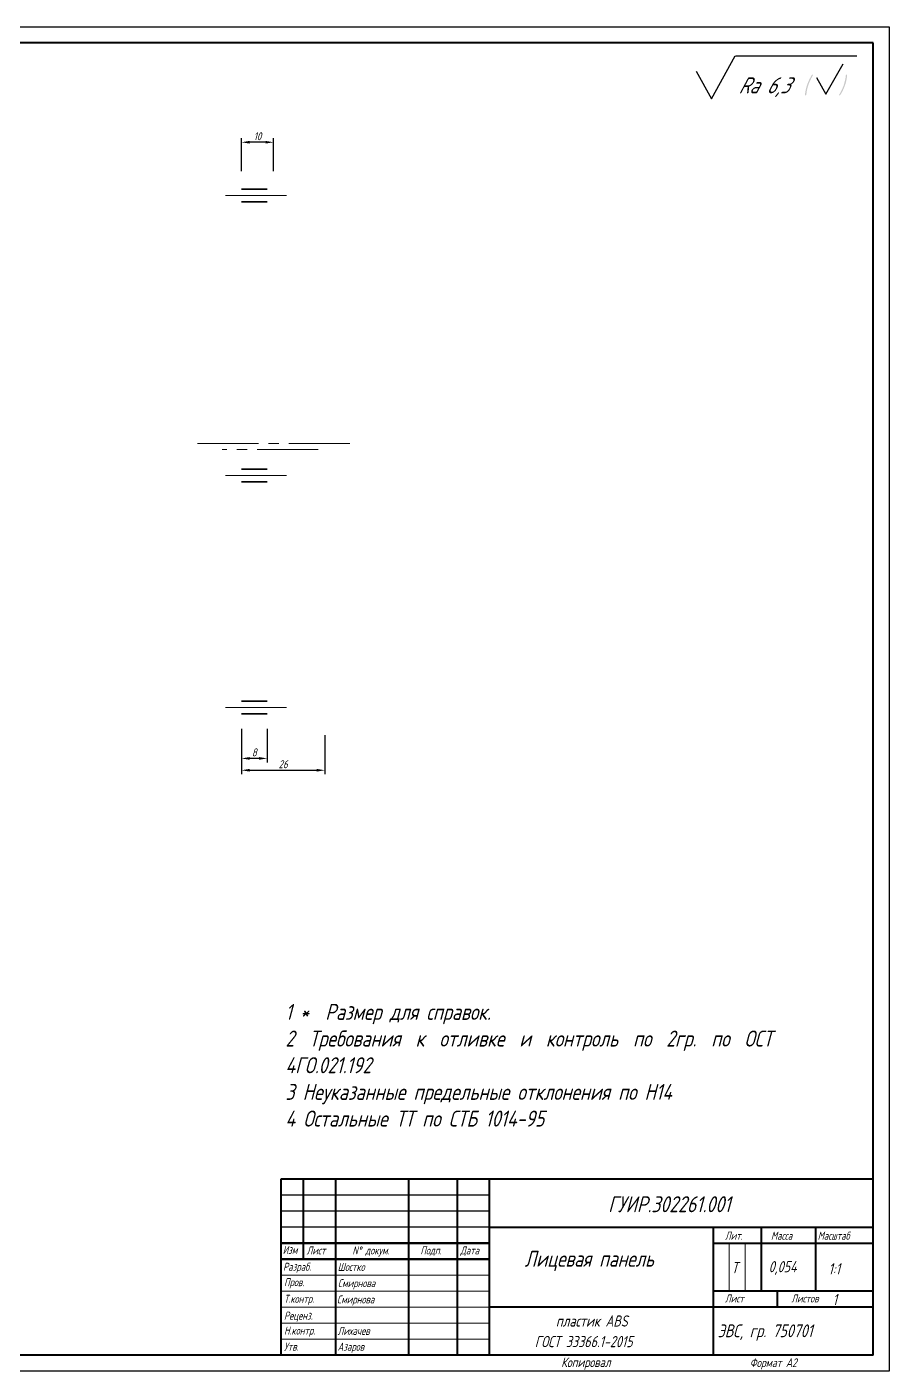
# Paper-space layout 'А2' of a CAD drawing. Header units: millimetres. Extents: x -3 to 920, y 0 to 420.
# Drawn here: x 324.6 to 594, y 0 to 420 of the extents above; entities that cross this region are included whole.
import ezdxf

# ---------------------------------------------------------------- set-up
doc = ezdxf.new("R2010")
doc.units = ezdxf.units.MM
doc.linetypes.add('CENTER2', pattern=[28.575, 19.05, -3.175, 3.175, -3.175])
for name, color, linetype in [('KONTUR', 7, 'Continuous'), ('PDF _Геометрия', 7, 'Continuous'), ('PDF _Сплошная заливка', 7, 'Continuous')]:
    doc.layers.add(name, color=color, linetype=linetype)
for name, color, linetype, lineweight in [('MD_Видимые тонкие', 7, 'Continuous', 35), ('ОСИ', 1, 'CENTER2', 20), ('Основная', 7, 'Continuous', 40), ('текст', 7, 'Continuous', 30), ('тонкая', 7, 'Continuous', 20)]:
    doc.layers.add(name, color=color, linetype=linetype, lineweight=lineweight)
doc.styles.add('GOST type A0', font='', dxfattribs={"oblique": 15, "height": 3.5})
doc.styles.get("Standard").update_dxf_attribs({"font": '', "oblique": 15})
doc.styles.add('стиль рамки', font='romans.shx', dxfattribs={"width": 0.75, "oblique": 15, "height": 3.5})
doc.styles.get('GOST type A0').set_extended_font_data('GOST type A')
doc.styles.get('Standard').set_extended_font_data('GOST type A')
doc.dimstyles.new('ISO-25', dxfattribs={"dimtxt": 2.5, "dimasz": 2.5, "dimexe": 1.25, "dimexo": 0.625, "dimtad": 1, "dimtxsty": 'Standard', "dimcen": 2.5, "dimadec": 0, "dimazin": 0, "dimtfac": 1, "dimtmove": 0, "dimatfit": 3, "dimfxl": 1, "dimarcsym": 0})

# ---------------------------------------------------------------- blocks, each defined once
blk = doc.blocks.new('*D57')
at = {"color": 0, "lineweight": -2, "transparency": 16777216}
for p, q in [((391.68, 374.96), (391.68, 385.21)), ((399.18, 383.96), (394.18, 383.96)), ((401.68, 374.96), (401.68, 385.21))]:
    blk.add_line(p, q, dxfattribs=at)
at = {"color": 0, "transparency": 16777216}
for points in [[(394.18, 384.37), (394.18, 383.54), (391.68, 383.96)], [(399.18, 384.37), (399.18, 383.54), (401.68, 383.96)]]:
    blk.add_solid(points, dxfattribs=at)
at = {"layer": 'Defpoints', "color": 0, "transparency": 16777216}
for p in [(391.68, 383.96), (391.68, 374.34), (401.68, 374.34)]:
    blk.add_point(p, dxfattribs=at)
at = {"color": 0, "transparency": 16777216, "insert": (396.68, 385.83), "char_height": 2.5, "attachment_point": 5}
blk.add_mtext('10', dxfattribs=at)
blk = doc.blocks.new('*D58')
at = {"color": 0, "lineweight": -2, "transparency": 16777216}
for p, q in [((391.68, 198.71), (391.68, 186.49)), ((417.68, 198.71), (417.68, 186.49)), ((394.18, 187.74), (415.18, 187.74))]:
    blk.add_line(p, q, dxfattribs=at)
at = {"color": 0, "transparency": 16777216}
for points in [[(394.18, 188.16), (394.18, 187.32), (391.68, 187.74)], [(415.18, 188.16), (415.18, 187.32), (417.68, 187.74)]]:
    blk.add_solid(points, dxfattribs=at)
at = {"layer": 'Defpoints', "color": 0, "transparency": 16777216}
for p in [(391.68, 199.34), (417.68, 199.34), (417.68, 187.74)]:
    blk.add_point(p, dxfattribs=at)
at = {"color": 0, "transparency": 16777216, "insert": (404.68, 189.62), "char_height": 2.5, "attachment_point": 5}
blk.add_mtext('26', dxfattribs=at)
blk = doc.blocks.new('*D59')
at = {"color": 0, "lineweight": -2, "transparency": 16777216}
for p, q in [((391.68, 200.71), (391.68, 190.19)), ((399.68, 200.71), (399.68, 190.19)), ((397.18, 191.44), (394.18, 191.44))]:
    blk.add_line(p, q, dxfattribs=at)
at = {"color": 0, "transparency": 16777216}
for points in [[(394.18, 191.86), (394.18, 191.02), (391.68, 191.44)], [(397.18, 191.86), (397.18, 191.02), (399.68, 191.44)]]:
    blk.add_solid(points, dxfattribs=at)
at = {"layer": 'Defpoints', "color": 0, "transparency": 16777216}
for p in [(391.68, 201.34), (399.68, 201.34), (391.68, 191.44)]:
    blk.add_point(p, dxfattribs=at)
at = {"color": 0, "transparency": 16777216, "insert": (395.68, 193.32), "char_height": 2.5, "attachment_point": 5}
blk.add_mtext('8', dxfattribs=at)

psp = doc.layouts.new('А2')

# ---------------------------------------------------------------- hatches: boundary and pattern name
at = {"layer": 'PDF _Сплошная заливка', "lineweight": -2, "transparency": 33554559}
for points in [[(570.159, 405.051), (570.183, 405.026), (570.208, 405.002), (570.208, 404.953), (570.208, 404.879), (570.183, 404.855), (570.183, 404.83), (570.159, 404.806), (570.134, 404.757), (570.085, 404.683), (570.012, 404.561), (569.938, 404.414), (569.865, 404.266), (569.767, 404.07), (569.644, 403.874), (569.546, 403.654), (569.424, 403.408), (569.301, 403.163), (569.203, 402.894), (568.958, 402.379), (568.86, 402.109), (568.762, 401.815), (568.762, 401.79), (568.737, 401.741), (568.713, 401.668), (568.688, 401.57), (568.639, 401.447), (568.59, 401.275), (568.541, 401.104), (568.492, 400.908), (568.443, 400.687), (568.394, 400.466), (568.345, 400.197), (568.296, 399.952), (568.247, 399.682), (568.198, 399.388), (568.149, 398.824), (568.149, 398.824), (568.125, 398.824), (568.125, 398.775), (568.125, 398.75), (568.1, 398.726), (568.051, 398.677), (568.027, 398.628), (567.978, 398.603), (567.929, 398.579), (567.855, 398.579), (567.83, 398.579), (567.781, 398.603), (567.757, 398.603), (567.732, 398.628), (567.708, 398.677), (567.708, 398.726), (567.708, 398.726), (567.708, 398.75), (567.708, 398.775), (567.708, 398.824), (567.708, 398.897), (567.732, 399.02), (567.732, 399.143), (567.757, 399.314), (567.757, 399.339), (567.781, 399.363), (567.781, 399.437), (567.781, 399.535), (567.806, 399.633), (567.83, 399.78), (567.855, 399.927), (567.904, 400.099), (567.929, 400.27), (567.978, 400.466), (568.027, 400.687), (568.076, 400.908), (568.198, 401.349), (568.345, 401.839), (568.37, 401.839), (568.37, 401.888), (568.394, 401.962), (568.419, 402.06), (568.468, 402.158), (568.517, 402.305), (568.59, 402.452), (568.664, 402.624), (568.737, 402.795), (568.811, 402.992), (568.909, 403.212), (569.007, 403.433), (569.228, 403.874), (569.473, 404.34), (569.473, 404.34), (569.497, 404.365), (569.522, 404.414), (569.571, 404.487), (569.595, 404.585), (569.669, 404.683), (569.742, 404.806), (569.816, 404.928), (569.84, 404.953), (569.84, 404.953), (569.889, 405.002), (569.963, 405.051), (570.012, 405.075), (570.061, 405.075), (570.085, 405.075)], [(580.795, 405.051), (580.844, 405.026), (580.844, 405.026), (580.869, 404.977), (580.869, 404.928), (580.869, 404.904), (580.869, 404.879), (580.869, 404.83), (580.869, 404.757), (580.844, 404.634), (580.844, 404.512), (580.82, 404.34), (580.82, 404.315), (580.82, 404.291), (580.795, 404.217), (580.795, 404.119), (580.771, 404.021), (580.771, 403.874), (580.722, 403.727), (580.697, 403.555), (580.673, 403.384), (580.624, 403.163), (580.575, 402.967), (580.526, 402.746), (580.403, 402.281), (580.232, 401.815), (580.232, 401.815), (580.232, 401.766), (580.183, 401.692), (580.158, 401.594), (580.109, 401.472), (580.06, 401.349), (580.011, 401.202), (579.938, 401.03), (579.864, 400.859), (579.791, 400.638), (579.693, 400.442), (579.594, 400.221), (579.374, 399.78), (579.104, 399.314), (579.104, 399.314), (579.104, 399.265), (579.08, 399.216), (579.031, 399.167), (578.982, 399.069), (578.908, 398.971), (578.859, 398.848), (578.761, 398.726), (578.761, 398.726), (578.737, 398.701), (578.688, 398.652), (578.614, 398.603), (578.565, 398.579), (578.516, 398.579), (578.492, 398.579), (578.418, 398.603), (578.394, 398.628), (578.369, 398.652), (578.369, 398.701), (578.369, 398.775), (578.369, 398.775), (578.394, 398.775), (578.418, 398.824), (578.418, 398.848), (578.443, 398.897), (578.492, 398.996), (578.565, 399.094), (578.639, 399.241), (578.737, 399.388), (578.835, 399.559), (578.933, 399.78), (579.055, 400.001), (579.153, 400.246), (579.276, 400.491), (579.398, 400.736), (579.619, 401.275), (579.742, 401.545), (579.815, 401.815), (579.84, 401.839), (579.84, 401.888), (579.864, 401.962), (579.913, 402.06), (579.938, 402.207), (579.987, 402.379), (580.036, 402.55), (580.085, 402.746), (580.134, 402.967), (580.207, 403.188), (580.256, 403.433), (580.305, 403.703), (580.354, 403.972), (580.403, 404.242), (580.452, 404.83), (580.452, 404.83), (580.452, 404.855), (580.452, 404.879), (580.452, 404.904), (580.477, 404.904), (580.501, 404.953), (580.526, 404.977), (580.55, 405.026), (580.599, 405.051), (580.673, 405.075), (580.746, 405.075), (580.771, 405.075)]]:
    psp.add_hatch(color=256, dxfattribs=at).paths.add_polyline_path(points)

# ---------------------------------------------------------------- linework, layer by layer
for p, q in [((468.999, 55), (403.999, 55)), ((468.999, 50), (403.999, 50)), ((468.999, 45), (403.999, 45)), ((538.999, 5), (538.999, 5))]:
    psp.add_line(p, q)
at = {"lineweight": 50}
for p, q in [((468.999, 40), (403.999, 40)), ((468.999, 35), (403.999, 35))]:
    psp.add_line(p, q, dxfattribs=at)
at = {"layer": 'KONTUR'}
for p, q in [((-3.001, 420), (593.999, 420)), ((593.999, 420), (593.999, 0)), ((593.999, 0), (-3.001, 0))]:
    psp.add_line(p, q, dxfattribs=at)
at = {"layer": 'MD_Видимые тонкие'}
for p, q in [((391.68, 369.336), (399.68, 369.336)), ((391.68, 365.336), (399.68, 365.336)), ((391.68, 281.836), (399.68, 281.836)), ((391.68, 277.836), (399.68, 277.836)), ((391.68, 209.336), (399.68, 209.336)), ((391.68, 205.336), (399.68, 205.336))]:
    psp.add_line(p, q, dxfattribs=at)
at = {"layer": 'PDF _Геометрия', "lineweight": -2}
for points in [[(533.713, 406.175), (538.537, 397.489), (545.87, 411.001)], [(545.967, 411.001), (583.908, 411.001)], [(571.288, 404.2), (574.279, 398.988), (579.682, 408.446)]]:
    psp.add_lwpolyline(points, dxfattribs=at)
at = {"layer": 'ОСИ'}
for p, q in [((405.68, 367.336), (385.68, 367.336)), ((425.557, 289.811), (375.557, 289.811)), ((415.652, 287.971), (385.652, 287.971)), ((405.68, 279.836), (385.68, 279.836)), ((405.68, 207.336), (385.68, 207.336))]:
    psp.add_line(p, q, dxfattribs=at)
at = {"layer": 'Основная'}
for p, q in [((588.999, 415), (16.999, 415)), ((588.999, 5), (588.999, 415)), ((403.999, 60), (403.999, 5)), ((588.999, 60), (403.999, 60)), ((410.999, 35), (410.999, 60)), ((420.999, 60), (420.999, 5)), ((443.999, 5), (443.999, 60)), ((458.999, 60), (458.999, 5)), ((468.999, 60), (468.999, 5)), ((468.999, 45), (588.999, 45)), ((538.999, 45), (538.999, 5)), ((553.999, 45), (553.999, 25)), ((570.999, 45), (570.999, 25)), ((538.999, 40), (588.999, 40)), ((588.999, 25), (538.999, 25)), ((558.999, 25), (558.999, 20)), ((588.999, 20), (468.999, 20)), ((588.999, 5), (4.999, 5))]:
    psp.add_line(p, q, dxfattribs=at)
at = {"layer": 'тонкая'}
for p, q in [((543.987, 39.791), (543.987, 25)), ((549.065, 39.791), (549.065, 25)), ((403.999, 30), (468.999, 30)), ((468.999, 25), (403.999, 25)), ((468.999, 20), (403.999, 20))]:
    psp.add_line(p, q, dxfattribs=at)
for points in [[(403.999, 15), (468.999, 15)], [(403.999, 10), (468.999, 10)]]:
    psp.add_lwpolyline(points, dxfattribs=at)

# ---------------------------------------------------------------- texts
at = {"char_height": 5, "attachment_point": 1}
for s, insert in [('{\\fGOST type A|b0|i1|c204|p34;Ra 6,3}', (546.897, 404.238)), ('ГУИР.302261.001', (506.214, 54.643))]:
    psp.add_mtext_dynamic_manual_height_columns(s, width=110.0691, gutter_width=12.5, heights=[0], dxfattribs=dict(at, insert=insert))
at = {"layer": 'текст', "style": 'стиль рамки', "oblique": 15, "width": 0.75}
for s, height, p in [('Лит.', 2.5, (542.717, 41.065)), ('Масса', 2.5, (557.092, 41.065)), ('Масштаб', 2.5, (571.684, 41.065)), ('Изм', 2.5, (404.544, 36.612)), ('Лист', 2.5, (412.02, 36.462)), ('N%%d докум. ', 2.5, (426.304, 36.462)), ('Подп.', 2.5, (447.556, 36.462)), ('Дата', 2.5, (460.007, 36.462)), ('Разраб.', 2.5, (404.661, 31.361)), ('Шостко', 2.5, (421.718, 31.304)), ('Лицевая панель', 5, (480.129, 32.615)), ('Т', 3.5, (544.8, 30.589)), ('0,054', 3.5, (556.37, 30.88)), ('1:1', 3.5, (575.04, 30.23)), ('Пров.', 2.5, (404.961, 26.529)), ('Смирнова', 2.5, (421.788, 26.237)), ('Т.контр.', 2.5, (404.961, 21.334)), ('Смирнова', 2.5, (421.505, 21.152)), ('Лист', 2.5, (542.717, 21.451)), ('Листов', 2.5, (563.442, 21.451)), ('1', 3.5, (576.348, 20.63)), ('Реценз.', 2.5, (404.939, 16.077)), ('пластик ABS', 3.5, (489.889, 13.906)), ('Н.контр.', 2.5, (404.961, 11.412)), ('Лихачев', 2.5, (421.706, 11.317)), ('ЭВС, гр. 750701', 4, (540.425, 10.598)), ('Утв.', 2.5, (404.961, 6.392)), ('Азаров', 2.5, (421.706, 6.365)), ('ГОСТ 33366.1-2015', 3.5, (483.288, 7.475)), ('Копировал', 3, (491.535, 1.25)), ('Формат А2', 2.75, (550.463, 1.25))]:
    psp.add_text(s, height=height, dxfattribs=at).set_placement(p)
at = {"layer": 'тонкая', "insert": (405.391, 114.741), "char_height": 5, "width": 157.08158, "attachment_point": 1, "style": 'GOST type A0'}
psp.add_mtext('\\pxqj,t1;1 *  Размер для справок.\\P\\pr1.09015;2 Требования к отливке и контроль по 2гр. по ОСТ 4ГО.021.192\\P3 Неуказанные предельные отклонения по H14\\P4 Остальные ТТ по СТБ 1014-95', dxfattribs=at)

# ---------------------------------------------------------------- dimensions: what is measured, and where the dimension line sits
for base, p1, p2, picture, middle in [((391.68, 383.957), (401.68, 374.336), (391.68, 374.336), '*D57', (396.68, 385.833)), ((391.68, 191.44), (399.68, 201.336), (391.68, 201.336), '*D59', (395.68, 193.316)), ((417.68, 187.741), (391.68, 199.336), (417.68, 199.336), '*D58', (404.68, 189.617))]:
    dim = psp.add_linear_dim(base=base, p1=p1, p2=p2, dimstyle='ISO-25', override={"dimlfac": -1})
    dim.commit()
    dim.dimension.update_dxf_attribs({"geometry": picture, "text_midpoint": middle})

doc.saveas('drawing.dxf')
